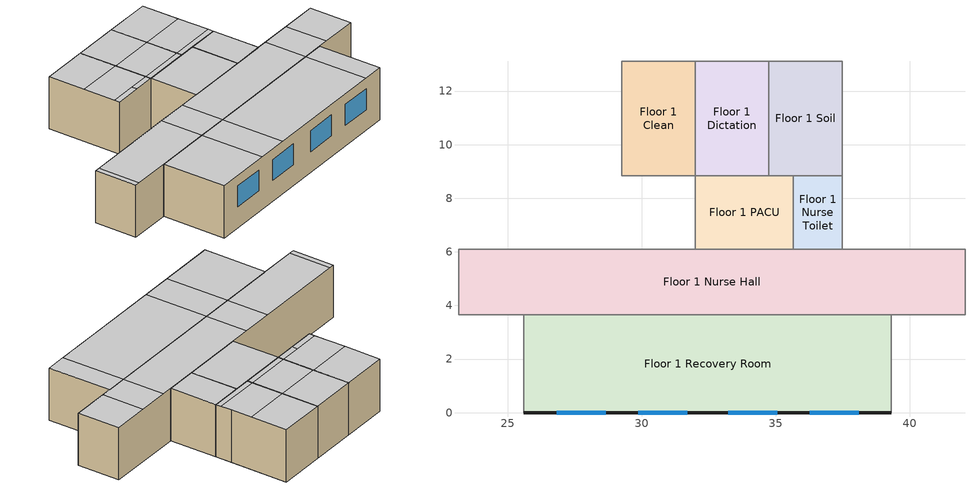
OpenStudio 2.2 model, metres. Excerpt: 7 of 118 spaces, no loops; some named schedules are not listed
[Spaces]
Floor 1 Clean
 floor ground: 32,13.11 32,8.84 29.26,8.84 29.26,13.11 z0
 wall to Floor 1 Nurse Station: 29.26,8.84 32,8.84 z0:3.05
 wall to Floor 1 Humid: 32,13.11 29.26,13.11 z0:3.05
 wall to Floor 1 Nourishment: 29.26,13.11 29.26,8.84 z0:3.05
 wall to Floor 1 Dictation: 32,8.84 32,13.11 z0:3.05
 ceiling to Floor 2 Exam Hall 2: 30.78,8.84 30.78,9.14 29.26,9.14 29.26,8.84 z3.05
 ceiling to Floor 2 Exam 3: 32,8.84 32,9.14 30.78,9.14 30.78,8.84 z3.05
 ceiling to Floor 2 Reception Hall: 32,9.14 32,10.97 29.26,10.97 29.26,9.14 z3.05
 ceiling to Floor 2 X-Ray: 32,10.97 32,13.11 29.26,13.11 29.26,10.97 z3.05
Floor 1 Soil
 floor ground: 37.49,13.11 37.49,8.84 34.75,8.84 34.75,13.11 z0
 wall to Floor 1 PACU: 34.75,8.84 35.66,8.84 z0:3.05
 wall to Floor 1 Soil Work: 37.49,8.84 37.49,9.75 z0:3.05
 wall to Floor 1 Clean Work: 37.49,9.75 37.49,13.11 z0:3.05
 wall to Floor 1 Nurse Toilet: 35.66,8.84 37.49,8.84 z0:3.05
 wall to Floor 1 Dictation: 34.75,13.11 34.75,8.84 z0:3.05
 wall to Floor 1 Sterile Storage: 37.49,13.11 34.75,13.11 z0:3.05
 ceiling to Floor 2 X-Ray: 37.49,10.97 37.49,13.11 34.75,13.11 34.75,10.97 z3.05
 ceiling to Floor 2 Exam 3: 37.49,8.84 37.49,9.14 34.75,9.14 34.75,8.84 z3.05
 ceiling to Floor 2 Reception Hall: 37.49,9.14 37.49,10.97 34.75,10.97 34.75,9.14 z3.05
Floor 1 PACU
 floor ground: 35.66,8.84 35.66,6.1 32,6.1 32,8.84 z0
 wall to Floor 1 Nurse Toilet: 35.66,6.1 35.66,8.84 z0:3.05
 wall to Floor 1 Nurse Station: 32,8.84 32,6.1 z0:3.05
 wall to Floor 1 Nurse Hall: 32,6.1 35.66,6.1 z0:3.05
 wall to Floor 1 Dictation: 34.75,8.84 32,8.84 z0:3.05
 ceiling to Floor 2 Exam 3: 35.66,6.1 35.66,8.84 32,8.84 32,6.1 z3.05
Floor 1 Recovery Room
 floor ground: 39.32,3.66 39.32,0 25.6,0 25.6,3.66 z0
 wall outside: 25.6,0 39.32,0 z0:3.05
 wall to Floor 1 Anesthesia: 39.32,0 39.32,3.66 z0:3.05
 wall to Floor 1 Step Down: 25.6,3.66 25.6,0 z0:3.05
 wall to Floor 1 Nurse Hall: 39.32,3.66 25.6,3.66 z0:3.05
 window: 26.82,0 28.65,0 / 36.27,0 38.1,0 / 33.22,0 35.05,0 / 29.87,0 31.7,0 z1.22:2.44
 ceiling to Floor 2 Exam Hall 3: 39.32,0 39.32,3.66 38.1,3.66 38.1,0 z3.05
 ceiling to Floor 2 Exam 3: 38.1,0 38.1,3.66 30.78,3.66 30.78,0 z3.05
 ceiling to Floor 2 Exam Hall 2: 30.78,0 30.78,3.66 28.96,3.66 28.96,0 z3.05
 ceiling to Floor 2 Exam 2: 28.96,0 28.96,3.66 25.6,3.66 25.6,0 z3.05
Floor 1 Nurse Toilet
 floor ground: 37.49,8.84 37.49,6.1 35.66,6.1 35.66,8.84 z0
 wall to Floor 1 Soil Work: 37.49,6.1 37.49,8.84 z0:3.05
 wall to Floor 1 Nurse Hall: 35.66,6.1 37.49,6.1 z0:3.05
 ceiling to Floor 2 Exam 3: 37.49,6.1 37.49,8.84 35.66,8.84 35.66,6.1 z3.05
Floor 1 Nurse Hall
 floor ground: 42.06,6.1 42.06,3.66 23.16,3.66 23.16,6.1 z0
 wall to Floor 1 Soil Work: 42.06,6.1 37.49,6.1 z0:3.05
 wall to Floor 1 Step Down: 23.16,3.66 25.6,3.66 z0:3.05
 wall to Floor 1 Sterile Hall: 42.06,3.66 42.06,6.1 z0:3.05
 wall to Floor 1 Pre-Op Hall: 23.16,6.1 23.16,3.66 z0:3.05
 wall to Floor 1 Anesthesia: 39.32,3.66 42.06,3.66 z0:3.05
 wall to Floor 1 Nurse Station: 32,6.1 23.16,6.1 z0:3.05
 ceiling to Floor 2 Exam 2: 28.96,3.66 28.96,6.1 23.47,6.1 23.47,3.66 z3.05
 ceiling to Floor 2 Storage 1: 42.06,3.66 42.06,6.1 39.93,6.1 39.93,3.66 z3.05
 ceiling to Floor 2 Exam Hall 1: 23.47,3.66 23.47,6.1 23.16,6.1 23.16,3.66 z3.05
 ceiling to Floor 2 Exam Hall 2: 30.78,3.66 30.78,6.1 28.96,6.1 28.96,3.66 z3.05
 ceiling to Floor 2 Exam 3: 38.1,3.66 38.1,6.1 30.78,6.1 30.78,3.66 z3.05
 ceiling to Floor 2 Exam Hall 3: 39.93,3.66 39.93,6.1 38.1,6.1 38.1,3.66 z3.05
Floor 1 Dictation
 floor ground: 34.75,13.11 34.75,8.84 32,8.84 32,13.11 z0
 wall to Floor 1 Sterile Storage: 34.75,13.11 32,13.11 z0:3.05
 ceiling to Floor 2 Exam 3: 34.75,8.84 34.75,9.14 32,9.14 32,8.84 z3.05
 ceiling to Floor 2 X-Ray: 34.75,10.97 34.75,13.11 32,13.11 32,10.97 z3.05
 ceiling to Floor 2 Reception Hall: 34.75,9.14 34.75,10.97 32,10.97 32,9.14 z3.05
[Site]
Miami Intl Ap_FL_USA: Latitude {deg}=25.82; Longitude {deg}=-80.3; Time Zone {hr}=-5; Elevation {m}=11; Terrain=City
[Building]
-Outpatient-ASHRAE 169-2006-1A created: 2017-11-09 21:39:34 +0000: North Axis {deg}=0; Default Construction Set=90.1-2013 - Outpatient - ASHRAE 169-2006-1A; Standards Number of Stories=3; Standards Number of Above Ground Stories=0; Standards Building Type=Outpatient
[Site:WaterMainsTemperature]
Calculation Method=Correlation; Annual Average Outdoor Air Temperature {C}=24.4917; Maximum Difference In Monthly Average Outdoor Air Temperatures {deltaC}=8.7
[SizingPeriod:DesignDay] Barometric Pressure {Pa}=101193; Sky Clearness=0; Rain Indicator=0; Snow Indicator=0; Day of Month=21; Daylight Saving Time Indicator=0; Humidity Indicating Type=Wetbulb; Dry-Bulb Temperature Range Modifier Type=DefaultMultipliers
Name | Maximum Dry-Bulb Temperature {C} | Daily Dry-Bulb Temperature Range {deltaC} | Humidity Indicating Conditions at Maximum Dry-Bulb | Wind Speed {m/s} | Wind Direction {deg} | Month | Day Type | Solar Model Indicator | ASHRAE Taub | ASHRAE Taud
Miami Intl Ap Ann Clg .4% Condns DB=>MWB | 33.2 | 6.7 | 25.3 | 4.5 | 140 | 7 | SummerDesignDay | ASHRAETau | 0.528 | 1.905
Miami Intl Ap Ann Htg 99.6% Condns DB | 8.7 | 0 | 8.7 | 3.8 | 340 | 1 | WinterDesignDay | ASHRAEClearSky
[Site:GroundTemperature:BuildingSurface]
20.96, 20.96, 20.99, 21.06, 21.1, 21.99, 22.14, 22.18, 22.17, 21.28, 21.11, 21.01
[ClimateZones]
Climate Zone Value 1=1A
[Material:NoMass] Thermal Absorptance=0.9; Solar Absorptance=0.7
Name | Roughness | Thermal Resistance {m2-K/W} | Visible Absorptance
CP02 CARPET PAD | VeryRough | 0.21648 | 0.8
Typical Insulation R-0.54 | Smooth | 0.0945033 | 0.7
Typical Carpet Pad | Smooth | 0.21648 | 0.8
Typical Insulation R-5.89 | Smooth | 1.03652 | 0.7
Typical Insulation R-19.72 | Smooth | 3.4722 | 0.7
Typical Insulation R-0.58 | Smooth | 0.101875 | 0.7
Typical Insulation | Smooth | 0.0282222 | 0.7
[Material]
Name | Roughness | Thickness {m} | Conductivity {W/m-K} | Density {kg/m3} | Specific Heat {J/kg-K} | Thermal Absorptance | Solar Absorptance | Visible Absorptance
100mm Normalweight concrete floor | MediumSmooth | 0.1016 | 2.31 | 2322 | 832
G01 13mm gypsum board | Smooth | 0.0127 | 0.16 | 800 | 1090 | 0.9 | 0.7 | 0.5
4 in. Normalweight Concrete Floor | MediumRough | 0.1016 | 2.31 | 2322 | 832 | 0.9 | 0.7 | 0.7
25mm Stucco | Smooth | 0.0254 | 0.72 | 1856 | 840 | 0.9 | 0.7 | 0.7
5/8 in. Gypsum Board | MediumSmooth | 0.0159 | 0.16 | 800 | 1090 | 0.9 | 0.7 | 0.7
Roof Membrane - Highly Reflective | VeryRough | 0.0095 | 0.16 | 1121.29 | 1460 | 0.75 | 0.45 | 0.7
Metal Roof Surface; F08 Metal surface | Smooth | 0.0008 | 45.28 | 7824 | 500 | 0.9 | 0.7 | 0.7
8 in. Normalweight Concrete Floor | MediumRough | 0.2032 | 2.31 | 2322 | 832 | 0.9 | 0.7 | 0.7
8 in. Concrete Block Basement Wall | MediumRough | 0.2032 | 1.326 | 1842 | 912 | 0.9 | 0.7 | 0.7
G05 25mm wood | MediumSmooth | 0.0254 | 0.15 | 608 | 1630 | 0.9 | 0.5 | 0.5
Std Wood 6inch | MediumSmooth | 0.15 | 0.12 | 540 | 1210 | 0.9 | 0.7 | 0.7
[Construction]
Typical Insulated Exterior Mass Floor R-3.11: Typical Insulation R-0.54, 4 in. Normalweight Concrete Floor, Typical Carpet Pad
Typical Insulated Steel Framed Exterior Wall R-8.06: 25mm Stucco, 5/8 in. Gypsum Board, Typical Insulation R-5.89, 5/8 in. Gypsum Board
Typical IEAD Roof - Highly Reflective R-20.83: Roof Membrane - Highly Reflective, Typical Insulation R-19.72, Metal Roof Surface
Typical Interior Floor: 100mm Normalweight concrete floor, CP02 CARPET PAD
Typical Interior Wall: G01 13mm gypsum board, G01 13mm gypsum board
Typical Interior Ceiling: CP02 CARPET PAD, 100mm Normalweight concrete floor
Typical Insulated Carpeted 8in Slab Floor: 8 in. Normalweight Concrete Floor, Typical Carpet Pad
Typical Insulated Basement Mass Wall: 8 in. Concrete Block Basement Wall
U 0.60 SHGC 0.25 Dbl 2.5mm air: Glass_2175_LayerAvg, Gap_1_W_0_0025, Glass_2022F_LayerAvg
Typical Insulated Metal Door R-1.43: F08 Metal surface, Typical Insulation R-0.58
Typical Overhead Door: Typical Insulation
U 0.75 SHGC 0.35 Simple Glazing Skylight: U 0.75 SHGC 0.35 Simple Glazing
Typical Interior Window: Clear 3mm
Typical Interior Door; Typical Interior Partition: G05 25mm wood
InteriorFurnishings: Std Wood 6inch
[DefaultConstructionSet]
90.1-2013 - Outpatient - ASHRAE 169-2006-1A: Default Exterior Surface Constructions=Default Surface Constructions 1; Default Interior Surface Constructions=Default Surface Constructions 2; Default Ground Contact Surface Constructions=Default Surface Constructions 3; Default Exterior SubSurface Constructions=Default Sub Surface Constructions 1; Default Interior SubSurface Constructions=Default Sub Surface Constructions 2; Interior Partition Construction=Typical Interior Partition
[DefaultSurfaceConstructions]
Name | Floor Construction | Wall Construction | Roof Ceiling Construction
Default Surface Constructions 1 | Typical Insulated Exterior Mass Floor R-3.11 | Typical Insulated Steel Framed Exterior Wall R-8.06 | Typical IEAD Roof - Highly Reflective R-20.83
Default Surface Constructions 2 | Typical Interior Floor | Typical Interior Wall | Typical Interior Ceiling
Default Surface Constructions 3 | Typical Insulated Carpeted 8in Slab Floor | Typical Insulated Basement Mass Wall
[DefaultSubSurfaceConstructions]
Name | Fixed Window Construction | Operable Window Construction | Door Construction | Overhead Door Construction | Skylight Construction | Tubular Daylight Dome Construction | Tubular Daylight Diffuser Construction
Default Sub Surface Constructions 1 | U 0.60 SHGC 0.25 Dbl 2.5mm air | U 0.60 SHGC 0.25 Dbl 2.5mm air | Typical Insulated Metal Door R-1.43 | Typical Overhead Door | U 0.75 SHGC 0.35 Simple Glazing Skylight | Typical Interior Window | Typical Interior Window
Default Sub Surface Constructions 2 | Typical Interior Window | Typical Interior Window | Typical Interior Door
[WindowMaterial:Glazing] Optical Data Type=SpectralAverage; Infrared Transmittance at Normal Incidence=0; Back Side Infrared Hemispherical Emissivity=0.84; Dirt Correction Factor for Solar and Visible Transmittance=1; Solar Diffusing=No
Name | Thickness {m} | Solar Transmittance at Normal Incidence | Front Side Solar Reflectance at Normal Incidence | Back Side Solar Reflectance at Normal Incidence | Visible Transmittance at Normal Incidence | Front Side Visible Reflectance at Normal Incidence | Back Side Visible Reflectance at Normal Incidence | Front Side Infrared Hemispherical Emissivity | Conductivity {W/m-K}
Glass_2175_LayerAvg | 0.0086 | 0.167758 | 0.217606 | 0.437978 | 0.416044 | 0.078729 | 0.10654 | 0.84 | 1
Glass_2022F_LayerAvg | 0.0039 | 0.355897 | 0.394095 | 0.265645 | 0.677694 | 0.042734 | 0.05547 | 0.046 | 1
Clear 3mm | 0.003 | 0.837 | 0.075 | 0.075 | 0.898 | 0.081 | 0.081 | 0.84 | 0.9
[WindowMaterial:Gas]
Gap_1_W_0_0025: Gas Type=Air; Thickness {m}=0.0025
[WindowMaterial:SimpleGlazingSystem]
U 0.75 SHGC 0.35 Simple Glazing: U-Factor {W/m2-K}=4.2587; Solar Heat Gain Coefficient=0.35; Visible Transmittance=0.23
[Space] Building Story=Building Story 1; Part of Total Floor Area=Yes
Name | Space Type | Thermal Zone
Floor 1 Clean | Outpatient CleanWork | Floor 1 Clean ZN
Floor 1 Soil | Outpatient Soil Work | Floor 1 Soil ZN
Floor 1 Dictation | Outpatient Office | Floor 1 Dictation ZN
Floor 1 PACU | Outpatient PACU | Floor 1 PACU ZN
Floor 1 Recovery Room | Outpatient PACU | Floor 1 Recovery Room ZN
Floor 1 Nurse Toilet | Outpatient Toilet | Floor 1 Nurse Toilet ZN
Floor 1 Nurse Hall | Outpatient Hall | Floor 1 Nurse Hall ZN
[BuildingStory]
Building Story 1: Nominal Z Coordinate {m}=0
[SpaceType] Standards Building Type=Outpatient
Name | Default Schedule Set | Design Specification Outdoor Air Object | Standards Space Type
Outpatient CleanWork | Outpatient CleanWork Schedule Set | Outpatient CleanWork Ventilation | CleanWork
Outpatient Hall | Outpatient Hall Schedule Set | Outpatient Hall Ventilation | Hall
Outpatient Office | Outpatient Office Schedule Set | Outpatient Office Ventilation | Office
Outpatient PACU | Outpatient PACU Schedule Set | Outpatient PACU Ventilation | PACU
Outpatient Soil Work | Outpatient Soil Work Schedule Set | Outpatient Soil Work Ventilation | Soil Work
Outpatient Toilet | Outpatient Toilet Schedule Set | Outpatient Toilet Ventilation | Toilet
[People:Definition] Number of People Calculation Method=People/Area; Fraction Radiant=0.3
Name | People per Space Floor Area {person/m2}
Outpatient CleanWork People Definition; Outpatient PACU People Definition; Outpatient Soil Work People Definition | 0.215493
Outpatient Office People Definition | 0.0538196
[People] Work Efficiency Schedule=Work Efficiency Schedule; Clothing Insulation Schedule=Clothing Schedule; Air Velocity Schedule=Air Velocity Schedule
Name | People Definition | Space or SpaceType
Outpatient CleanWork People | Outpatient CleanWork People Definition | Outpatient CleanWork
Outpatient Office People | Outpatient Office People Definition | Outpatient Office
Outpatient PACU People | Outpatient PACU People Definition | Outpatient PACU
Outpatient Soil Work People | Outpatient Soil Work People Definition | Outpatient Soil Work
[Lights:Definition] Design Level Calculation Method=Watts/Area; Fraction Radiant=0.7; Fraction Visible=0.2
Name | Watts per Space Floor Area {W/m2}
Outpatient CleanWork Lights Definition; Outpatient Soil Work Lights Definition | 17.8681
Outpatient Hall Lights Definition | 8.52502
Outpatient Office Lights Definition | 11.9479
Outpatient PACU Lights Definition | 12.3785
Outpatient Toilet Lights Definition | 10.5486
[Lights]
Name | Lights Definition | Space or SpaceType
Outpatient CleanWork Lights | Outpatient CleanWork Lights Definition | Outpatient CleanWork
Outpatient Hall Lights | Outpatient Hall Lights Definition | Outpatient Hall
Outpatient Office Lights | Outpatient Office Lights Definition | Outpatient Office
Outpatient PACU Lights | Outpatient PACU Lights Definition | Outpatient PACU
Outpatient Soil Work Lights | Outpatient Soil Work Lights Definition | Outpatient Soil Work
Outpatient Toilet Lights | Outpatient Toilet Lights Definition | Outpatient Toilet
[ElectricEquipment:Definition] Design Level Calculation Method=Watts/Area; Fraction Radiant=0.5
Name | Watts per Space Floor Area {W/m2}
Outpatient CleanWork Elec Equip Definition; Outpatient Soil Work Elec Equip Definition | 21.5278
Outpatient Hall Elec Equip Definition; Outpatient Toilet Elec Equip Definition | 4.30556
Outpatient Office Elec Equip Definition | 11.8403
Outpatient PACU Elec Equip Definition | 32.2917
[ElectricEquipment]
Name | Electric Equipment Definition | Space or SpaceType
Outpatient CleanWork Elec Equip | Outpatient CleanWork Elec Equip Definition | Outpatient CleanWork
Outpatient Hall Elec Equip | Outpatient Hall Elec Equip Definition | Outpatient Hall
Outpatient Office Elec Equip | Outpatient Office Elec Equip Definition | Outpatient Office
Outpatient PACU Elec Equip | Outpatient PACU Elec Equip Definition | Outpatient PACU
Outpatient Soil Work Elec Equip | Outpatient Soil Work Elec Equip Definition | Outpatient Soil Work
Outpatient Toilet Elec Equip | Outpatient Toilet Elec Equip Definition | Outpatient Toilet
[DesignSpecification:OutdoorAir]
Name | Outdoor Air Method | Outdoor Air Flow per Floor Area {m3/s-m2} | Outdoor Air Flow per Person {m3/s-person} | Outdoor Air Flow Rate {m3/s} | Outdoor Air Flow Air Changes per Hour {1/hr}
Outpatient CleanWork Ventilation; Outpatient Soil Work Ventilation | Sum | 0.001524
Outpatient Hall Ventilation | Sum | 0.0003048 | 0 | 0 | 0
Outpatient Office Ventilation | Sum | 0.0004318 | 0 | 0 | 0
Outpatient PACU Ventilation | Sum | 0.00270764 | 0.00235974
Outpatient Toilet Ventilation |  | 0 | 0 | 0 | 0
[DefaultScheduleSet] Number of People Schedule=OutPatientHealthCare BLDG_OCC_SCH; People Activity Level Schedule=OutPatientHealthCare ACTIVITY_SCH; Electric Equipment Schedule=OutPatientHealthCare BLDG_EQUIP_SCH_BASE; Infiltration Schedule=OutPatientHealthCare INFIL_SCH
Name | Lighting Schedule
Outpatient CleanWork Schedule Set; Outpatient Toilet Schedule Set | OutPatientHealthCare BLDG_LIGHT_SCH
Outpatient Hall Schedule Set | OutPatientHealthCare BLDG_LIGHT_CORRIDOR_SCH
Outpatient Office Schedule Set | OutPatientHealthCare BLDG_LIGHT_OFFICE_SCH_20102013
Outpatient PACU Schedule Set; Outpatient Soil Work Schedule Set | OutPatientHealthCare BLDG_LIGHT_EXAM_SCH
[ThermostatSetpoint:DualSetpoint] Heating Setpoint Temperature Schedule=OutPatientHealthCare HTGSETP_SCH_YES_OPTIMUM; Cooling Setpoint Temperature Schedule=OutPatientHealthCare CLGSETP_SCH_YES_OPTIMUM
Outpatient CleanWork Thermostat 1; Outpatient Office Thermostat 1; Outpatient Hall Thermostat 5; Outpatient Toilet Thermostat 3; Outpatient PACU Thermostat 1; Outpatient PACU Thermostat 2; Outpatient Soil Work Thermostat 1
[SpaceInfiltration:DesignFlowRate]
Floor 1 Recovery Room Infiltration: Space or SpaceType=Floor 1 Recovery Room; Schedule=OutPatientHealthCare INFIL_SCH; Design Flow Rate Calculation Method=Flow/ExteriorArea; Flow per Exterior Surface Area {m3/s-m2}=0.000569573; Constant Term Coefficient=0; Temperature Term Coefficient=0; Velocity Term Coefficient=0.224; Velocity Squared Term Coefficient=0
[InternalMass:Definition]
Internal Mass Definition 1: Construction=InteriorFurnishings; Design Level Calculation Method=SurfaceArea/Area; Surface Area per Space Floor Area=2
[InternalMass] Internal Mass Definition=Internal Mass Definition 1
Name | Space or SpaceType
Floor 1 Clean Mass | Floor 1 Clean
Floor 1 Dictation Mass | Floor 1 Dictation
Floor 1 Nurse Hall Mass | Floor 1 Nurse Hall
Floor 1 Nurse Toilet Mass; Floor 1 Nurse Toilet Mass 1 | Floor 1 Nurse Toilet
Floor 1 PACU Mass | Floor 1 PACU
Floor 1 Recovery Room Mass | Floor 1 Recovery Room
Floor 1 Soil Mass; Floor 1 Soil Mass 1 | Floor 1 Soil
[ThermalZone] Use Ideal Air Loads=No
Floor 1 Clean ZN: Thermostat=Outpatient CleanWork Thermostat 1
Floor 1 Dictation ZN: Thermostat=Outpatient Office Thermostat 1
Floor 1 Nurse Hall ZN: Thermostat=Outpatient Hall Thermostat 5
Floor 1 Nurse Toilet ZN: Thermostat=Outpatient Toilet Thermostat 3
Floor 1 PACU ZN: Thermostat=Outpatient PACU Thermostat 1
Floor 1 Recovery Room ZN: Thermostat=Outpatient PACU Thermostat 2; Primary Daylighting Control=Floor 1 Recovery Room Daylt Sensor 1; Fraction of Zone Controlled by Primary Daylighting Control=0.666667; Secondary Daylighting Control=Floor 1 Recovery Room Daylt Sensor 2; Fraction of Zone Controlled by Secondary Daylighting Control=0.332333
Floor 1 Soil ZN: Thermostat=Outpatient Soil Work Thermostat 1
[Exterior:Lights:Definition]
Name | Design Level {W}
Occ Sensing Exterior Lights Def | 8235.95
NonDimming Exterior Lights Def | 139.05
[Exterior:Lights] Control Option=AstronomicalClock
Name | Exterior Lights Definition | Schedule
Occ Sensing Exterior Lights Def | Occ Sensing Exterior Lights Def | OutPatientHealthCare Exterior_lighting_schedule_b
NonDimming Exterior Lights Def | NonDimming Exterior Lights Def | OutPatientHealthCare Exterior_lighting_schedule_a
[HeatExchanger:AirToAir:SensibleAndLatent]
PVAV Outpatient F2 F3 ERV: Availability Schedule=Always On Discrete; Nominal Supply Air Flow Rate {m3/s}=autosize; Sensible Effectiveness at 100% Heating Air Flow=0.5; Latent Effectiveness at 100% Heating Air Flow=0.5; Sensible Effectiveness at 75% Heating Air Flow=0.5; Latent Effectiveness at 75% Heating Air Flow=0.5; Sensible Effectiveness at 100% Cooling Air Flow=0.5; Latent Effectiveness at 100% Cooling Air Flow=0.5; Sensible Effectiveness at 75% Cooling Air Flow=0.5; Latent Effectiveness at 75% Cooling Air Flow=0.5; Nominal Electric Power {W}=1404.81; Supply Air Outlet Temperature Control=Yes; Heat Exchanger Type=Rotary; Frost Control Type=ExhaustOnly; Threshold Temperature {C}=-23.3; Initial Defrost Time Fraction=0.167; Rate of Defrost Time Fraction Increase {1/K}=1.44; Economizer Lockout=Yes
[SetpointManager:OutdoorAirPretreat]
Setpoint Manager Outdoor Air Pretreat 1: Minimum Setpoint Temperature {C}=-99; Maximum Setpoint Temperature {C}=99; Minimum Setpoint Humidity Ratio {kgWater/kgDryAir}=1e-05; Maximum Setpoint Humidity Ratio {kgWater/kgDryAir}=1
[Daylighting:Control] Space=Floor 1 Recovery Room; Position X-Coordinate {m}=16.764; Position Z-Coordinate {m}=0.762; Illuminance Setpoint {lux}=375; Lighting Control Type=Stepped; Minimum Input Power Fraction for Continuous Dimming Control=0.3; Minimum Light Output Fraction for Continuous Dimming Control=0.2; Number of Stepped Control Steps=3; Probability Lighting will be Reset When Needed in Manual Stepped Control=1; Maximum Allowable Discomfort Glare Index=22
Name | Position Y-Coordinate {m}
Floor 1 Recovery Room Daylt Sensor 1 | 1.609344
Floor 1 Recovery Room Daylt Sensor 2 | 3.243072
[Schedule:Ruleset]
Name | Default Day Schedule | Summer Design Day Schedule | Winter Design Day Schedule
Clothing Schedule | Clothing Schedule Default Winter Clothes
Air Velocity Schedule | Air Velocity Schedule Default
Work Efficiency Schedule | Work Efficiency Schedule Default
OutPatientHealthCare BLDG_OCC_SCH | OutPatientHealthCare BLDG_OCC_SCH Default | OutPatientHealthCare BLDG_OCC_SCH Summer Design Day | OutPatientHealthCare BLDG_OCC_SCH Winter Design Day
OutPatientHealthCare ACTIVITY_SCH | OutPatientHealthCare ACTIVITY_SCH Default | OutPatientHealthCare ACTIVITY_SCH Summer Design Day | OutPatientHealthCare ACTIVITY_SCH Winter Design Day
OutPatientHealthCare BLDG_LIGHT_SCH | OutPatientHealthCare BLDG_LIGHT_SCH Default | OutPatientHealthCare BLDG_LIGHT_SCH Summer Design Day | OutPatientHealthCare BLDG_LIGHT_SCH Winter Design Day
OutPatientHealthCare BLDG_EQUIP_SCH_BASE | OutPatientHealthCare BLDG_EQUIP_SCH_BASE Default | OutPatientHealthCare BLDG_EQUIP_SCH_BASE Summer Design Day | OutPatientHealthCare BLDG_EQUIP_SCH_BASE Winter Design Day
OutPatientHealthCare INFIL_SCH | OutPatientHealthCare INFIL_SCH Default | OutPatientHealthCare INFIL_SCH Summer Design Day | OutPatientHealthCare INFIL_SCH Winter Design Day
OutPatientHealthCare HTGSETP_SCH_YES_OPTIMUM | OutPatientHealthCare HTGSETP_SCH_YES_OPTIMUM Default | OutPatientHealthCare HTGSETP_SCH_YES_OPTIMUM Summer Design Day | OutPatientHealthCare HTGSETP_SCH_YES_OPTIMUM Winter Design Day
OutPatientHealthCare CLGSETP_SCH_YES_OPTIMUM | OutPatientHealthCare CLGSETP_SCH_YES_OPTIMUM Default | OutPatientHealthCare CLGSETP_SCH_YES_OPTIMUM Summer Design Day | OutPatientHealthCare CLGSETP_SCH_YES_OPTIMUM Winter Design Day
OutPatientHealthCare BLDG_LIGHT_EXAM_SCH | OutPatientHealthCare BLDG_LIGHT_EXAM_SCH Default | OutPatientHealthCare BLDG_LIGHT_EXAM_SCH Summer Design Day | OutPatientHealthCare BLDG_LIGHT_EXAM_SCH Winter Design Day
OutPatientHealthCare BLDG_LIGHT_CORRIDOR_SCH | OutPatientHealthCare BLDG_LIGHT_CORRIDOR_SCH Default | OutPatientHealthCare BLDG_LIGHT_CORRIDOR_SCH Summer Design Day | OutPatientHealthCare BLDG_LIGHT_CORRIDOR_SCH Winter Design Day
OutPatientHealthCare BLDG_LIGHT_OFFICE_SCH_20102013 | OutPatientHealthCare BLDG_LIGHT_OFFICE_SCH_20102013 Default | OutPatientHealthCare BLDG_LIGHT_OFFICE_SCH_20102013 Summer Design Day | OutPatientHealthCare BLDG_LIGHT_OFFICE_SCH_20102013 Winter Design Day
OutPatientHealthCare Exterior_lighting_schedule_b | OutPatientHealthCare Exterior_lighting_schedule_b Default | OutPatientHealthCare Exterior_lighting_schedule_b Summer Design Day | OutPatientHealthCare Exterior_lighting_schedule_b Winter Design Day
OutPatientHealthCare Exterior_lighting_schedule_a | OutPatientHealthCare Exterior_lighting_schedule_a Default | OutPatientHealthCare Exterior_lighting_schedule_a Summer Design Day | OutPatientHealthCare Exterior_lighting_schedule_a Winter Design Day
[Schedule:Day]
OutPatientHealthCare INFIL_SCH Default: 24, 0, 0.25
OutPatientHealthCare INFIL_SCH Winter Design Day; OutPatientHealthCare INFIL_SCH Summer Design Day: 24, 0, 1
OutPatientHealthCare HTGSETP_SCH_YES_OPTIMUM Default: 24, 0, 18.3
OutPatientHealthCare HTGSETP_SCH_YES_OPTIMUM Summer Design Day: 5, 0, 18.3, 18, 0, 21.1, 24, 0, 18.3
OutPatientHealthCare Exterior_lighting_schedule_b Default; OutPatientHealthCare Exterior_lighting_schedule_b Winter Design Day; OutPatientHealthCare Exterior_lighting_schedule_b Summer Design Day: 6, 0, 0.7, 24, 0, 1
OutPatientHealthCare Exterior_lighting_schedule_a Default; OutPatientHealthCare Exterior_lighting_schedule_a Winter Design Day; OutPatientHealthCare Exterior_lighting_schedule_a Summer Design Day: 6, 0, 0, 24, 0, 1
[Schedule:Rule]
Schedule Rule 8: Schedule Ruleset=OutPatientHealthCare INFIL_SCH; Rule Order=0; Day Schedule=OutPatientHealthCare INFIL_SCH Default|Sat|Wkdy Day; Apply Monday=Yes; Apply Tuesday=Yes; Apply Wednesday=Yes; Apply Thursday=Yes; Apply Friday=Yes; Apply Saturday=Yes; Date Specification Type=DateRange; Start Month=1; Start Day=1; End Month=12; End Day=31
[Schedule:Constant]
Always On Discrete: Value=1
